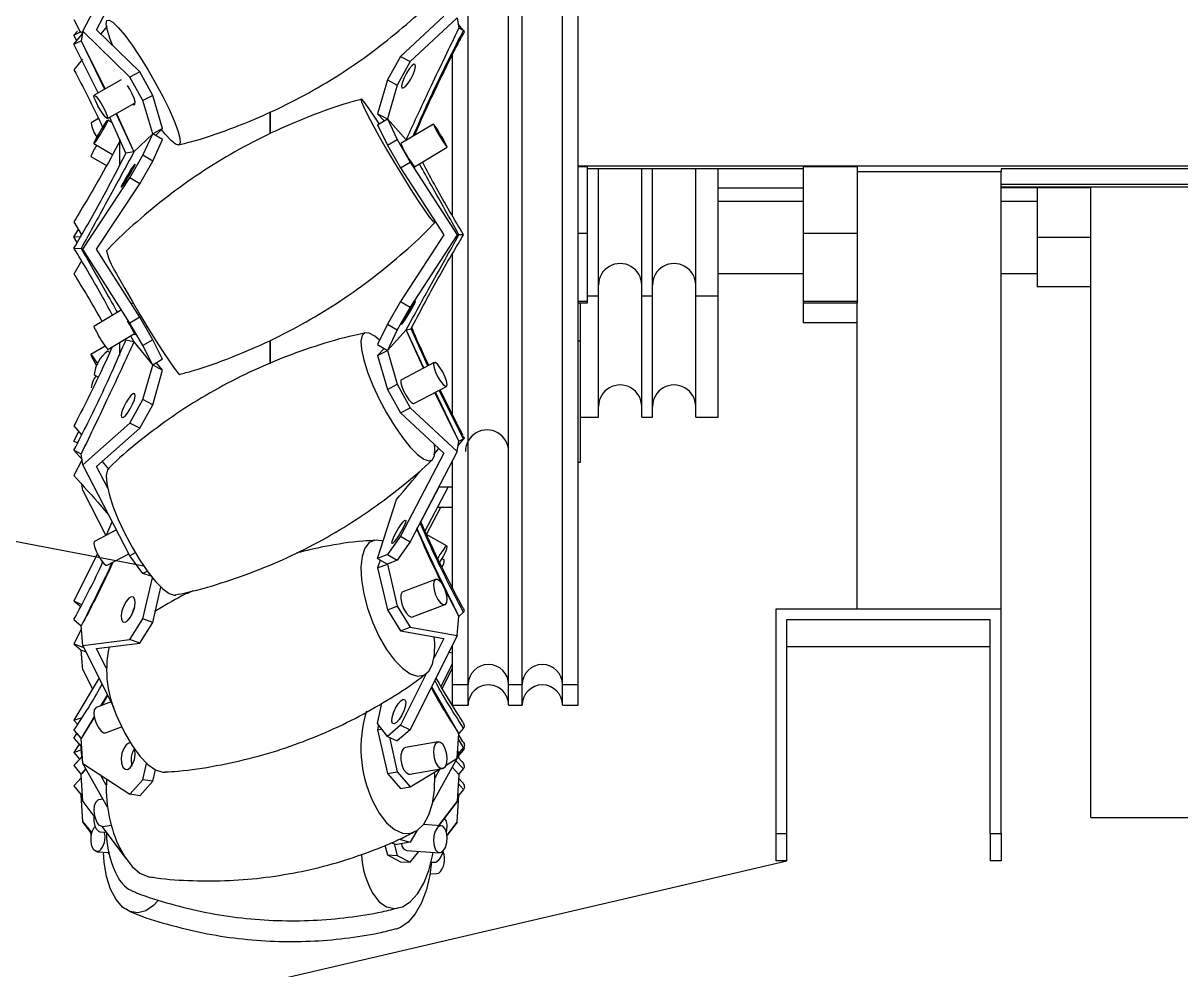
# Model space of a CAD drawing. Header units: millimetres. Extents: x -219 to 2642, y 0 to 2247.
# Drawn here: x -63.1 to 14.1, y 2043.4 to 2106.6 of the extents above; entities that cross this region are included whole.
import ezdxf

# ---------------------------------------------------------------- set-up
doc = ezdxf.new("R2010")
doc.units = ezdxf.units.MM

msp = doc.modelspace()

# ---------------------------------------------------------------- linework, layer by layer
for p, q in [((-59.157, 2106.06), (-56.02, 2112.038)), ((-58.251, 2106.163), (-55.366, 2111.66)), ((-59.749, 2106.831), (-59.323, 2105.97)), ((-35.086, 2107.059), (-37.971, 2104.376)), ((-34.179, 2106.95), (-37.317, 2104.031)), ((-34.179, 2106.95), (-34.068, 2106.262)), ((-59.749, 2105.795), (-59.505, 2106.069)), ((-59.749, 2105.795), (-59.269, 2106.042)), ((-59.157, 2106.06), (-59.269, 2105.414)), ((-59.269, 2106.042), (-59.189, 2105.876)), ((-56.02, 2103.001), (-59.157, 2106.06)), ((-55.366, 2103.35), (-58.251, 2106.163)), ((-57.542, 2106.405), (-57.957, 2105.876)), ((-33.761, 2106.115), (-34.117, 2106.535)), ((-33.761, 2106.115), (-34.068, 2106.262)), ((-59.749, 2105.2), (-59.187, 2105.888)), ((-59.566, 2105.424), (-59.749, 2105.795)), ((-59.749, 2105.2), (-59.269, 2105.414)), ((-59.269, 2105.414), (-57.67, 2102.215)), ((-59.269, 2105.414), (-57.713, 2102.19)), ((-58.127, 2101.953), (-59.749, 2105.2)), ((-59.181, 2104.197), (-59.749, 2103.491)), ((-37.971, 2104.376), (-38.841, 2102.808)), ((-37.317, 2104.031), (-38.187, 2102.463)), ((-37.971, 2104.376), (-37.317, 2104.031)), ((-55.366, 2103.35), (-56.02, 2103.001)), ((-55.15, 2101.429), (-56.02, 2103.001)), ((-54.496, 2101.778), (-55.366, 2103.35)), ((-56.612, 2102.823), (-58.408, 2101.791)), ((-38.841, 2102.808), (-39.496, 2100.551)), ((-38.187, 2102.463), (-38.843, 2100.207)), ((-38.841, 2102.808), (-38.187, 2102.463)), ((-54.496, 2101.778), (-55.15, 2101.429)), ((-54.494, 2099.221), (-55.15, 2101.429)), ((-53.84, 2099.57), (-54.496, 2101.778)), ((-57.511, 2100.23), (-55.672, 2101.287)), ((-46.668, 2100.689), (-46.668, 2099.256)), ((-58.116, 2100.228), (-58.605, 2099.947)), ((-57.201, 2099.941), (-57.499, 2100.119)), ((-56.288, 2097.92), (-57.368, 2100.313)), ((-56.941, 2100.558), (-55.75, 2098.012)), ((-56.908, 2100.577), (-55.75, 2098.012)), ((-39.496, 2100.551), (-38.843, 2100.207)), ((-39.496, 2100.551), (-39.065, 2100.075)), ((-39.496, 2099.818), (-38.843, 2100.207)), ((-38.843, 2100.207), (-38.187, 2098.839)), ((-37.587, 2098.821), (-38.843, 2100.207)), ((-35.774, 2099.867), (-37.951, 2098.569)), ((-55.75, 2098.012), (-54.494, 2099.221)), ((-55.15, 2097.788), (-54.494, 2099.221)), ((-53.84, 2099.57), (-54.494, 2099.221)), ((-53.84, 2098.833), (-54.494, 2099.221)), ((-54.314, 2099.114), (-53.84, 2099.57)), ((-39.496, 2099.818), (-38.841, 2098.449)), ((-58.42, 2098.572), (-57.181, 2097.834)), ((-54.496, 2097.399), (-53.84, 2098.833)), ((-38.841, 2098.449), (-38.187, 2098.839)), ((-38.841, 2098.449), (-37.971, 2096.941)), ((-38.187, 2098.839), (-37.317, 2097.331)), ((-37.587, 2098.821), (-37.543, 2098.812)), ((-37.03, 2097.023), (-34.853, 2098.32)), ((-58.617, 2097.707), (-57.583, 2097.091)), ((-55.75, 2098.012), (-56.288, 2097.92)), ((-56.02, 2096.269), (-55.15, 2097.788)), ((-54.496, 2097.399), (-55.15, 2097.788)), ((-55.366, 2095.88), (-54.496, 2097.399)), ((-37.971, 2096.941), (-37.317, 2097.331)), ((-37.971, 2096.941), (-35.086, 2092.487)), ((-37.317, 2097.331), (-34.179, 2092.487)), ((27.988, 2097.061), (-26.106, 2097.061)), ((-25.506, 2097.02), (-26.106, 2097.02)), ((-25.506, 2097.02), (-25.506, 2092.57)), ((-11.106, 2096.88), (-25.506, 2096.88)), ((-7.506, 2097.02), (-11.106, 2097.02)), ((-11.106, 2097.02), (-11.106, 2092.57)), ((-7.506, 2097.02), (-7.506, 2092.57)), ((22.577, 2096.88), (2.094, 2096.88)), ((2.094, 2096.88), (2.094, 2096.71)), ((-59.157, 2091.529), (-56.02, 2096.269)), ((-55.366, 2095.88), (-56.02, 2096.269)), ((-7.506, 2096.71), (2.094, 2096.71)), ((2.094, 2067.532), (2.094, 2096.71)), ((-58.251, 2091.522), (-55.366, 2095.88)), ((-16.776, 2095.603), (-11.106, 2095.603)), ((2.094, 2095.859), (55.262, 2095.859)), ((3.294, 2095.666), (2.094, 2095.666)), ((8.094, 2095.603), (2.094, 2095.603)), ((3.294, 2095.678), (57.294, 2095.678)), ((3.294, 2095.666), (3.294, 2095.678)), ((4.494, 2095.603), (4.494, 2092.303)), ((8.094, 2095.678), (8.094, 2095.603)), ((8.094, 2053.603), (8.094, 2095.603)), ((-11.106, 2094.703), (-16.776, 2094.703)), ((4.494, 2094.703), (2.094, 2094.703)), ((-59.749, 2093.354), (-59.246, 2092.471)), ((-59.749, 2092.35), (-59.458, 2092.842)), ((-59.749, 2092.35), (-59.269, 2092.371)), ((-59.533, 2091.968), (-59.749, 2092.35)), ((-35.086, 2092.487), (-37.971, 2088.036)), ((-34.179, 2092.487), (-37.317, 2087.646)), ((-34.179, 2092.487), (-34.068, 2092.486)), ((-33.761, 2092.486), (-34.068, 2092.486)), ((-25.506, 2092.57), (-26.106, 2092.57)), ((-25.506, 2092.57), (-25.506, 2088.021)), ((-7.506, 2092.57), (-11.106, 2092.57)), ((-11.106, 2092.57), (-11.106, 2088.021)), ((-7.506, 2092.57), (-7.506, 2088.021)), ((8.094, 2092.303), (4.494, 2092.303)), ((4.494, 2092.303), (4.494, 2089.003)), ((-59.749, 2091.589), (-59.269, 2091.574)), ((-59.157, 2091.529), (-59.269, 2091.574)), ((-56.02, 2086.587), (-59.157, 2091.529)), ((-55.366, 2086.978), (-58.251, 2091.522)), ((-59.25, 2090.739), (-59.749, 2089.857)), ((-16.776, 2089.903), (-11.106, 2089.903)), ((2.094, 2089.903), (4.494, 2089.903)), ((-25.506, 2088.403), (-24.756, 2088.403)), ((-21.876, 2088.403), (-21.156, 2088.403)), ((-18.276, 2088.403), (-16.776, 2088.403)), ((8.094, 2089.003), (4.494, 2089.003)), ((-55.804, 2087.93), (-55.925, 2087.858)), ((-37.971, 2088.036), (-38.841, 2086.528)), ((-37.317, 2087.646), (-38.187, 2086.138)), ((-37.971, 2088.036), (-37.317, 2087.646)), ((-25.506, 2088.021), (-26.106, 2088.021)), ((-25.506, 2087.923), (-26.106, 2087.923)), ((-25.506, 2088.021), (-25.506, 2087.923)), ((-7.506, 2088.021), (-11.106, 2088.021)), ((-11.106, 2088.021), (-11.106, 2087.923)), ((-7.506, 2087.923), (-11.106, 2087.923)), ((-11.106, 2087.923), (-11.106, 2086.603)), ((-7.506, 2088.021), (-7.506, 2087.923)), ((-7.506, 2067.532), (-7.506, 2087.923)), ((-56.649, 2087.426), (-58.42, 2086.37)), ((-55.366, 2086.978), (-56.02, 2086.587)), ((-54.496, 2085.481), (-55.366, 2086.978)), ((-55.15, 2085.091), (-56.02, 2086.587)), ((-54.985, 2086.322), (-54.883, 2086.383)), ((-38.841, 2086.528), (-39.496, 2085.157)), ((-37.587, 2086.148), (-38.843, 2084.768)), ((-38.187, 2086.138), (-38.843, 2084.768)), ((-38.841, 2086.528), (-38.187, 2086.138)), ((-37.587, 2086.148), (-37.26, 2086.211)), ((-36.438, 2083.588), (-37.587, 2086.148)), ((-36.404, 2083.606), (-37.587, 2086.148)), ((-36.145, 2083.742), (-37.26, 2086.211)), ((-7.506, 2086.603), (-11.106, 2086.603)), ((-57.499, 2084.824), (-55.71, 2085.89)), ((-55.75, 2085.342), (-56.288, 2085.461)), ((-55.971, 2085.735), (-55.75, 2085.342)), ((-55.75, 2085.342), (-54.494, 2083.786)), ((-54.496, 2085.481), (-55.15, 2085.091)), ((-53.84, 2084.177), (-54.496, 2085.481)), ((-39.496, 2085.157), (-38.843, 2084.768)), ((-26.106, 2085.403), (-25.956, 2085.403)), ((-57.679, 2085.058), (-58.617, 2084.499)), ((-57.368, 2084.63), (-57.511, 2084.712)), ((-54.494, 2083.786), (-55.15, 2085.091)), ((-39.064, 2084.899), (-39.496, 2084.423)), ((-39.496, 2084.423), (-38.843, 2084.768)), ((-39.496, 2084.423), (-38.841, 2082.168)), ((-38.843, 2084.768), (-38.187, 2082.513)), ((-55.15, 2081.485), (-54.494, 2083.786)), ((-53.84, 2084.177), (-54.494, 2083.786)), ((-53.84, 2083.447), (-54.494, 2083.786)), ((-53.84, 2083.447), (-54.238, 2083.939)), ((-35.733, 2083.96), (-37.91, 2082.813)), ((-58.408, 2083.151), (-58.127, 2082.99)), ((-54.496, 2081.146), (-53.84, 2083.447)), ((-38.841, 2082.168), (-38.187, 2082.513)), ((-38.841, 2082.168), (-37.971, 2080.6)), ((-38.187, 2082.513), (-37.317, 2080.945)), ((-37.071, 2081.22), (-34.894, 2082.367)), ((-33.761, 2078.854), (-35.387, 2082.107)), ((-56.02, 2079.921), (-55.15, 2081.485)), ((-54.496, 2081.146), (-55.15, 2081.485)), ((-34.068, 2078.708), (-35.682, 2081.952)), ((-34.068, 2078.708), (-35.637, 2081.976)), ((-55.366, 2079.582), (-54.496, 2081.146)), ((-37.971, 2080.6), (-37.317, 2080.945)), ((-37.971, 2080.6), (-35.086, 2077.912)), ((-37.317, 2080.945), (-34.179, 2078.022)), ((-59.157, 2077.141), (-56.02, 2079.921)), ((-55.366, 2079.582), (-56.02, 2079.921)), ((-25.956, 2080.303), (-24.756, 2080.303)), ((-21.876, 2080.303), (-21.156, 2080.303)), ((-18.276, 2080.303), (-16.776, 2080.303)), ((-59.749, 2079.743), (-59.246, 2079.127)), ((-59.749, 2078.715), (-59.43, 2079.352)), ((-58.251, 2077.025), (-55.366, 2079.582)), ((-59.749, 2078.715), (-59.503, 2078.608)), ((-35.753, 2077.812), (-35.433, 2078.207)), ((-34.179, 2078.022), (-34.068, 2078.708)), ((-34.106, 2078.447), (-33.761, 2078.854)), ((-33.761, 2078.854), (-34.068, 2078.708)), ((-33.456, 2061.103), (-33.456, 2078.72)), ((-59.212, 2077.499), (-59.749, 2078.112)), ((-59.749, 2078.112), (-59.269, 2077.87)), ((-59.212, 2077.498), (-59.749, 2076.412)), ((-59.157, 2077.141), (-59.269, 2077.87)), ((-35.086, 2077.912), (-37.971, 2072.371)), ((-34.179, 2078.022), (-37.317, 2071.996)), ((-56.02, 2071.069), (-59.157, 2077.141)), ((-57.5, 2075.571), (-58.251, 2077.025)), ((-57.873, 2077.36), (-57.43, 2076.833)), ((-26.106, 2077.303), (-25.956, 2077.303)), ((-59.157, 2075.419), (-59.216, 2075.813)), ((-59.157, 2075.419), (-57.617, 2072.428)), ((-36.61, 2073.324), (-35.388, 2075.671)), ((-34.792, 2075.671), (-36.335, 2072.713)), ((-35.403, 2075.671), (-34.506, 2075.671)), ((-39.496, 2070.876), (-38.241, 2074.813)), ((-36.228, 2072.491), (-35.286, 2074.303)), ((-35.505, 2074.303), (-34.506, 2074.303)), ((-56.914, 2072.799), (-58.379, 2072.026)), ((-57.198, 2073.349), (-57.606, 2072.434)), ((-37.971, 2072.371), (-38.841, 2071.153)), ((-37.971, 2072.371), (-37.317, 2071.996)), ((-34.865, 2071.708), (-36.237, 2072.496)), ((-55.662, 2071.273), (-56.02, 2071.069)), ((-37.317, 2071.996), (-38.187, 2070.777)), ((-58.184, 2071.195), (-59.749, 2068.07)), ((-57.54, 2070.434), (-56.087, 2071.2)), ((-55.15, 2069.876), (-56.02, 2071.069)), ((-38.841, 2071.153), (-39.496, 2070.876)), ((-39.496, 2070.876), (-38.843, 2070.501)), ((-39.329, 2070.78), (-39.496, 2070.254)), ((-39.496, 2070.254), (-38.843, 2070.501)), ((-38.187, 2070.777), (-38.843, 2070.501)), ((-38.843, 2070.501), (-38.187, 2067.703)), ((-38.841, 2071.153), (-38.187, 2070.777)), ((-35.062, 2070.792), (-35.195, 2070.868)), ((-54.852, 2070.046), (-55.15, 2069.876)), ((-54.592, 2069.704), (-55.15, 2069.876)), ((-39.496, 2070.254), (-38.841, 2067.456)), ((-55.15, 2066.855), (-54.511, 2069.603)), ((-54.496, 2066.616), (-53.946, 2068.981)), ((-35.631, 2069.493), (-37.808, 2068.67)), ((-59.749, 2068.07), (-59.246, 2067.814)), ((-59.749, 2068.07), (-59.269, 2067.658)), ((-38.841, 2067.456), (-38.187, 2067.703)), ((-38.841, 2067.456), (-37.971, 2066.066)), ((-38.187, 2067.703), (-37.317, 2066.313)), ((-37.172, 2066.986), (-34.995, 2067.809)), ((-12.906, 2052.534), (-12.906, 2067.532)), ((-12.906, 2067.532), (2.094, 2067.532)), ((2.094, 2052.534), (2.094, 2067.532)), ((-59.749, 2066.821), (-59.269, 2066.389)), ((-56.02, 2065.485), (-55.15, 2066.855)), ((-54.496, 2066.616), (-55.15, 2066.855)), ((-34.179, 2065.756), (-34.068, 2067.026)), ((-33.761, 2067.296), (-34.068, 2067.026)), ((-12.186, 2066.812), (1.374, 2066.812)), ((-12.186, 2052.534), (-12.186, 2066.812)), ((1.374, 2052.534), (1.374, 2066.812)), ((-59.251, 2066.184), (-59.749, 2065.204)), ((-59.157, 2065.087), (-59.269, 2066.389)), ((-55.366, 2065.246), (-54.496, 2066.616)), ((-37.971, 2066.066), (-37.317, 2066.313)), ((-37.971, 2066.066), (-35.086, 2065.554)), ((-37.317, 2066.313), (-34.179, 2065.756)), ((-59.749, 2065.204), (-59.087, 2064.947)), ((-59.749, 2065.204), (-59.269, 2064.767)), ((-59.157, 2065.087), (-56.02, 2065.485)), ((-57.072, 2060.914), (-59.157, 2065.087)), ((-58.251, 2064.88), (-55.366, 2065.246)), ((-55.366, 2065.246), (-56.02, 2065.485)), ((-34.179, 2065.756), (-37.317, 2059.462)), ((-35.086, 2065.554), (-35.733, 2064.255)), ((-35.593, 2062.9), (-34.506, 2065.078)), ((-58.932, 2064.636), (-59.269, 2064.767)), ((-59.157, 2063.453), (-59.269, 2064.767)), ((-58.927, 2064.627), (-59.269, 2064.767)), ((-57.592, 2063.562), (-58.251, 2064.88)), ((-34.726, 2064.638), (-34.506, 2064.597)), ((1.374, 2064.997), (-12.186, 2064.997)), ((-34.506, 2063.879), (-35.268, 2062.351)), ((-35.183, 2062.209), (-34.506, 2063.565)), ((-58.08, 2062.931), (-59.749, 2060.111)), ((-59.157, 2063.453), (-58.522, 2062.184)), ((-36.284, 2063.149), (-37.971, 2059.767)), ((-34.068, 2059.217), (-35.886, 2062.332)), ((-34.506, 2062.471), (-33.456, 2062.471)), ((-30.756, 2062.471), (-29.856, 2062.471)), ((-27.156, 2062.471), (-26.106, 2062.471)), ((-57.274, 2061.318), (-58.278, 2060.939)), ((-57.522, 2061.815), (-57.975, 2061.053)), ((-57.497, 2061.766), (-57.923, 2061.073)), ((-39.496, 2059.883), (-39.208, 2061.236)), ((-34.506, 2061.103), (-33.456, 2061.103)), ((-30.756, 2061.103), (-29.856, 2061.103)), ((-27.156, 2061.103), (-26.106, 2061.103)), ((-59.749, 2060.111), (-59.246, 2060.256)), ((-59.749, 2060.111), (-59.505, 2059.834)), ((-58.393, 2060.35), (-59.269, 2058.879)), ((-58.387, 2060.316), (-59.269, 2058.879)), ((-38.841, 2059.023), (-39.496, 2059.883)), ((-39.427, 2059.792), (-39.496, 2059.467)), ((-37.971, 2059.767), (-38.841, 2059.023)), ((-37.971, 2059.767), (-37.317, 2059.462)), ((-59.749, 2059.436), (-59.269, 2058.879)), ((-59.749, 2058.893), (-59.559, 2059.216)), ((-57.642, 2059.255), (-56.571, 2059.659)), ((-39.496, 2059.467), (-39.216, 2059.515)), ((-39.496, 2059.467), (-38.841, 2056.552)), ((-38.841, 2059.023), (-38.187, 2058.719)), ((-38.703, 2058.959), (-38.187, 2056.664)), ((-37.317, 2059.462), (-38.187, 2058.719)), ((-34.179, 2057.558), (-34.068, 2059.217)), ((-34.076, 2059.08), (-33.844, 2058.712)), ((-33.761, 2059.57), (-34.068, 2059.217)), ((-33.761, 2059.559), (-34.068, 2059.206)), ((-59.749, 2058.893), (-59.269, 2058.349)), ((-59.402, 2058.5), (-59.749, 2057.939)), ((-59.749, 2057.939), (-59.221, 2058.154)), ((-59.157, 2057.202), (-59.269, 2058.879)), ((-59.223, 2057.671), (-59.269, 2058.349)), ((-35.465, 2058.651), (-37.642, 2058.279)), ((-33.761, 2058.277), (-34.093, 2058.828)), ((-33.761, 2058.277), (-34.068, 2057.925)), ((-33.761, 2058.117), (-33.869, 2058.153)), ((-59.749, 2057.939), (-59.374, 2057.501)), ((-59.191, 2057.707), (-59.749, 2057.08)), ((-59.749, 2057.08), (-59.246, 2057.601)), ((-34.179, 2057.558), (-35.821, 2054.626)), ((-34.926, 2057.107), (-34.179, 2057.558)), ((-33.761, 2056.853), (-34.269, 2057.398)), ((-34.179, 2057.546), (-34.179, 2057.558)), ((-34.152, 2057.95), (-34.068, 2057.925)), ((-34.068, 2057.925), (-34.145, 2058.058)), ((-34.129, 2057.614), (-33.844, 2057.325)), ((-34.091, 2057.59), (-34.068, 2057.925)), ((-34.08, 2057.579), (-34.068, 2057.763)), ((-33.761, 2058.117), (-34.068, 2057.763)), ((-59.749, 2057.08), (-59.269, 2056.483)), ((-59.269, 2056.483), (-58.955, 2056.845)), ((-58.945, 2056.828), (-59.269, 2056.483)), ((-58.942, 2056.822), (-59.269, 2056.483)), ((-57.509, 2054.298), (-59.157, 2057.202)), ((-59.157, 2057.202), (-56.02, 2055.156)), ((-55.15, 2056.125), (-54.903, 2057.218)), ((-54.496, 2056.023), (-54.322, 2056.796)), ((-38.841, 2056.552), (-38.187, 2056.664)), ((-38.187, 2056.664), (-37.317, 2055.664)), ((-37.339, 2056.505), (-35.162, 2056.877)), ((-37.317, 2055.664), (-35.365, 2056.842)), ((-35.335, 2056.847), (-35.678, 2056.235)), ((-34.068, 2056.471), (-34.516, 2056.956)), ((-34.068, 2056.471), (-34.512, 2056.965)), ((-34.068, 2056.471), (-33.761, 2056.853)), ((-59.749, 2055.722), (-59.257, 2056.284)), ((-59.157, 2054.687), (-59.269, 2056.483)), ((-57.593, 2055.775), (-57.959, 2056.421)), ((-56.02, 2055.156), (-55.15, 2056.125)), ((-55.366, 2055.054), (-54.496, 2056.023)), ((-54.496, 2056.023), (-55.15, 2056.125)), ((-38.841, 2056.552), (-37.971, 2055.553)), ((-34.068, 2056.471), (-34.179, 2054.675)), ((-33.761, 2055.486), (-34.106, 2055.859)), ((-34.085, 2056.204), (-33.844, 2055.957)), ((-34.077, 2056.48), (-34.062, 2056.465)), ((-59.749, 2055.722), (-59.269, 2055.126)), ((-59.19, 2055.218), (-59.269, 2055.126)), ((-59.19, 2055.215), (-59.269, 2055.126)), ((-59.269, 2055.126), (-59.19, 2055.206)), ((-59.157, 2053.33), (-59.269, 2055.126)), ((-55.366, 2055.054), (-56.02, 2055.156)), ((-37.971, 2055.553), (-37.317, 2055.664)), ((-34.179, 2053.307), (-34.068, 2055.104)), ((-34.068, 2055.104), (-34.147, 2055.193)), ((-33.761, 2055.486), (-34.068, 2055.104)), ((-59.157, 2054.687), (-58.348, 2053.609)), ((-57.811, 2054.831), (-58.111, 2054.779)), ((-35.421, 2053.07), (-34.179, 2054.675)), ((-34.179, 2054.675), (-35.42, 2053.07)), ((8.094, 2053.603), (17.694, 2053.603)), ((-58.572, 2052.541), (-59.157, 2053.33)), ((-59.157, 2053.33), (-58.559, 2052.59)), ((-57.896, 2053.008), (-56.278, 2050.853)), ((-57.808, 2053.005), (-57.266, 2053.098)), ((-36.886, 2052.724), (-37.317, 2051.954)), ((-35.258, 2053.06), (-36.447, 2053.133)), ((-34.862, 2052.431), (-34.179, 2053.307)), ((-34.179, 2053.307), (-34.86, 2052.421)), ((-58.015, 2052.663), (-57.619, 2052.638)), ((-37.971, 2052.141), (-38.188, 2052.102)), ((-37.317, 2051.954), (-38.187, 2051.799)), ((-37.971, 2052.141), (-37.317, 2051.954)), ((-12.906, 2052.534), (-12.186, 2052.534)), ((-12.906, 2050.72), (-12.906, 2052.534)), ((-12.186, 2050.72), (-12.186, 2052.534)), ((1.374, 2052.534), (2.094, 2052.534)), ((1.374, 2052.534), (1.374, 2050.72)), ((2.094, 2052.534), (2.094, 2050.72)), ((-58.216, 2051.325), (-57.431, 2051.273)), ((-57.5, 2051.278), (-57.407, 2051.163)), ((-39.003, 2051.759), (-38.841, 2051.117)), ((-38.617, 2051.922), (-38.187, 2051.799)), ((-38.385, 2051.855), (-38.187, 2051.076)), ((-37.546, 2051.398), (-35.369, 2051.263)), ((-37.317, 2050.619), (-36.752, 2051.349)), ((-56.033, 2050.527), (-56.02, 2050.509)), ((-56.02, 2050.509), (-56.019, 2050.51)), ((-56.019, 2050.509), (-56.02, 2050.509)), ((-38.841, 2051.117), (-38.187, 2051.076)), ((-38.841, 2051.117), (-37.971, 2050.659)), ((-38.187, 2051.076), (-37.317, 2050.619)), ((-37.971, 2050.659), (-37.317, 2050.619)), ((-35.92, 2050.654), (-35.76, 2050.608)), ((-12.186, 2050.72), (-12.906, 2050.72)), ((2.094, 2050.72), (1.374, 2050.72)), ((-35.996, 2049.868), (-35.569, 2049.84)), ((-35.441, 2049.867), (-35.569, 2049.84)), ((-37.971, 2046.274), (-38.266, 2046.169))]:
    msp.add_line(p, q)
at = {"flags": 128}
for points in [[(-33.456, 2063.05), (-33.456, 2063.644), (-33.456, 2064.44), (-33.456, 2065.433), (-33.456, 2066.615), (-33.456, 2067.979), (-33.456, 2069.515), (-33.456, 2071.211), (-33.456, 2073.057), (-33.456, 2075.039), (-33.456, 2077.143), (-33.456, 2079.355), (-33.456, 2081.659), (-33.456, 2084.038), (-33.456, 2086.477), (-33.456, 2088.958), (-33.456, 2091.463), (-33.456, 2093.975), (-33.456, 2096.477), (-33.456, 2098.951), (-33.456, 2101.379), (-33.456, 2103.745), (-33.456, 2106.032), (-33.456, 2108.224)], [(-30.756, 2063.05), (-30.756, 2063.644), (-30.756, 2064.44), (-30.756, 2065.433), (-30.756, 2066.615), (-30.756, 2067.979), (-30.756, 2069.515), (-30.756, 2071.211), (-30.756, 2073.057), (-30.756, 2075.039), (-30.756, 2077.143), (-30.756, 2079.355), (-30.756, 2081.659), (-30.756, 2084.038), (-30.756, 2086.477), (-30.756, 2088.958), (-30.756, 2091.463), (-30.756, 2093.975), (-30.756, 2096.477), (-30.756, 2098.951), (-30.756, 2101.379), (-30.756, 2103.745), (-30.756, 2106.032), (-30.756, 2108.224)], [(-29.856, 2063.05), (-29.856, 2063.644), (-29.856, 2064.44), (-29.856, 2065.433), (-29.856, 2066.615), (-29.856, 2067.979), (-29.856, 2069.515), (-29.856, 2071.211), (-29.856, 2073.057), (-29.856, 2075.039), (-29.856, 2077.143), (-29.856, 2079.355), (-29.856, 2081.659), (-29.856, 2084.038), (-29.856, 2086.477), (-29.856, 2088.958), (-29.856, 2091.463), (-29.856, 2093.975), (-29.856, 2096.477), (-29.856, 2098.951), (-29.856, 2101.379), (-29.856, 2103.745), (-29.856, 2106.032), (-29.856, 2108.224)], [(-27.156, 2063.05), (-27.156, 2063.644), (-27.156, 2064.44), (-27.156, 2065.433), (-27.156, 2066.615), (-27.156, 2067.979), (-27.156, 2069.515), (-27.156, 2071.211), (-27.156, 2073.057), (-27.156, 2075.039), (-27.156, 2077.143), (-27.156, 2079.355), (-27.156, 2081.659), (-27.156, 2084.038), (-27.156, 2086.477), (-27.156, 2088.958), (-27.156, 2091.463), (-27.156, 2093.975), (-27.156, 2096.477), (-27.156, 2098.951), (-27.156, 2101.379), (-27.156, 2103.745), (-27.156, 2106.032), (-27.156, 2108.224)], [(-26.106, 2063.05), (-26.106, 2063.644), (-26.106, 2064.44), (-26.106, 2065.433), (-26.106, 2066.615), (-26.106, 2067.979), (-26.106, 2069.515), (-26.106, 2071.211), (-26.106, 2073.057), (-26.106, 2075.039), (-26.106, 2077.143), (-26.106, 2079.355), (-26.106, 2081.659), (-26.106, 2084.038), (-26.106, 2086.477), (-26.106, 2088.958), (-26.106, 2091.463), (-26.106, 2093.975), (-26.106, 2096.477), (-26.106, 2098.951), (-26.106, 2101.379), (-26.106, 2103.745), (-26.106, 2106.032), (-26.106, 2108.224)], [(-57.154, 2105.093), (-57.328, 2105.533), (-57.517, 2106.112), (-57.594, 2106.529), (-57.556, 2106.764), (-57.405, 2106.806), (-57.147, 2106.653), (-56.795, 2106.312)], [(-56.795, 2106.312), (-56.365, 2105.799), (-55.877, 2105.138), (-55.354, 2104.361), (-54.821, 2103.502), (-54.302, 2102.604), (-53.821, 2101.707), (-53.402, 2100.853), (-53.064, 2100.083), (-52.822, 2099.432), (-52.688, 2098.931), (-52.668, 2098.603), (-52.763, 2098.464), (-52.969, 2098.52), (-53.276, 2098.768), (-53.669, 2099.198), (-53.913, 2099.5)], [(-34.506, 2093.745), (-34.506, 2093.975), (-34.506, 2096.477), (-34.506, 2098.951), (-34.506, 2101.379), (-34.506, 2103.745), (-34.506, 2104.475)], [(-37.018, 2103.477), (-36.969, 2103.71), (-36.99, 2103.845), (-37.078, 2103.862), (-37.22, 2103.758), (-37.393, 2103.549), (-37.573, 2103.266), (-37.73, 2102.954), (-37.842, 2102.658), (-37.891, 2102.425), (-37.87, 2102.289), (-37.782, 2102.273), (-37.64, 2102.377), (-37.467, 2102.586), (-37.288, 2102.868), (-37.13, 2103.181), (-37.018, 2103.477)], [(-55.831, 2101.195), (-55.757, 2101.157), (-55.683, 2101.193), (-55.678, 2101.344), (-55.742, 2101.589), (-55.866, 2101.889), (-56.03, 2102.199), (-56.19, 2102.444)], [(-58.379, 2101.79), (-58.272, 2101.7), (-58.118, 2101.505), (-57.939, 2101.235), (-57.764, 2100.931), (-57.618, 2100.639), (-57.525, 2100.403), (-57.498, 2100.26), (-57.54, 2100.232), (-57.647, 2100.322), (-57.802, 2100.517), (-57.98, 2100.787), (-58.155, 2101.091), (-58.301, 2101.383), (-58.394, 2101.619), (-58.422, 2101.761), (-58.379, 2101.79)], [(-39.365, 2099.864), (-39.67, 2100.329), (-40.051, 2100.886), (-40.343, 2101.281), (-40.532, 2101.495), (-40.609, 2101.518), (-40.572, 2101.348), (-40.42, 2100.994), (-40.162, 2100.472), (-39.81, 2099.807)], [(-46.668, 2099.25), (-46.668, 2100.265), (-46.668, 2100.673)], [(-58.379, 2098.689), (-58.272, 2098.895), (-58.118, 2099.17), (-57.939, 2099.472), (-57.764, 2099.754), (-57.618, 2099.974), (-57.525, 2100.099), (-57.498, 2100.109), (-57.54, 2100.002), (-57.647, 2099.796), (-57.802, 2099.521), (-57.98, 2099.219), (-58.155, 2098.937), (-58.301, 2098.716), (-58.394, 2098.592), (-58.422, 2098.582), (-58.379, 2098.689)], [(-35.732, 2099.75), (-35.626, 2099.544), (-35.471, 2099.269), (-35.293, 2098.967), (-35.118, 2098.685), (-34.972, 2098.465), (-34.879, 2098.34), (-34.851, 2098.33), (-34.894, 2098.437), (-35.001, 2098.643), (-35.155, 2098.918), (-35.334, 2099.22), (-35.509, 2099.502), (-35.655, 2099.723), (-35.748, 2099.847), (-35.775, 2099.857), (-35.732, 2099.75)], [(-39.81, 2099.807), (-39.38, 2099.03), (-38.892, 2098.177), (-38.369, 2097.287), (-37.836, 2096.404), (-37.317, 2095.567), (-36.837, 2094.816), (-36.417, 2094.186), (-36.079, 2093.707), (-35.837, 2093.401), (-35.703, 2093.282), (-35.683, 2093.356), (-35.714, 2093.457)], [(-56.706, 2098.865), (-56.706, 2098.752), (-56.706, 2097.767), (-56.706, 2097.164)], [(-56.547, 2095.793), (-56.596, 2095.668), (-56.575, 2095.658), (-56.487, 2095.764), (-56.345, 2095.971), (-56.172, 2096.246), (-55.992, 2096.548), (-55.835, 2096.831), (-55.723, 2097.051), (-55.674, 2097.176), (-55.695, 2097.186), (-55.783, 2097.08), (-55.924, 2096.873), (-56.098, 2096.598), (-56.277, 2096.296), (-56.435, 2096.013), (-56.547, 2095.793)], [(-24.756, 2088.403), (-24.756, 2088.43), (-24.756, 2088.644), (-24.756, 2089.067), (-24.756, 2089.693), (-24.756, 2090.51), (-24.756, 2091.503), (-24.756, 2092.656), (-24.756, 2093.946), (-24.756, 2095.352), (-24.756, 2096.848), (-24.756, 2096.88)], [(-21.876, 2080.303), (-21.876, 2080.33), (-21.876, 2080.544), (-21.876, 2080.967), (-21.876, 2081.593), (-21.876, 2082.41), (-21.876, 2083.403), (-21.876, 2084.556), (-21.876, 2085.846), (-21.876, 2087.252), (-21.876, 2088.403), (-21.876, 2088.43), (-21.876, 2088.644), (-21.876, 2089.067), (-21.876, 2089.693), (-21.876, 2090.51), (-21.876, 2091.503), (-21.876, 2092.656), (-21.876, 2093.946), (-21.876, 2095.352), (-21.876, 2096.848), (-21.876, 2096.88)], [(-21.156, 2080.303), (-21.156, 2080.33), (-21.156, 2080.544), (-21.156, 2080.967), (-21.156, 2081.593), (-21.156, 2082.41), (-21.156, 2083.403), (-21.156, 2084.556), (-21.156, 2085.846), (-21.156, 2087.252), (-21.156, 2088.403), (-21.156, 2088.43), (-21.156, 2088.644), (-21.156, 2089.067), (-21.156, 2089.693), (-21.156, 2090.51), (-21.156, 2091.503), (-21.156, 2092.656), (-21.156, 2093.946), (-21.156, 2095.352), (-21.156, 2096.848), (-21.156, 2096.88)], [(-18.276, 2080.303), (-18.276, 2080.33), (-18.276, 2080.544), (-18.276, 2080.967), (-18.276, 2081.593), (-18.276, 2082.41), (-18.276, 2083.403), (-18.276, 2084.556), (-18.276, 2085.846), (-18.276, 2087.252), (-18.276, 2088.403), (-18.276, 2088.43), (-18.276, 2088.644), (-18.276, 2089.067), (-18.276, 2089.693), (-18.276, 2090.51), (-18.276, 2091.503), (-18.276, 2092.656), (-18.276, 2093.946), (-18.276, 2095.352), (-18.276, 2096.848), (-18.276, 2096.88)], [(-16.776, 2080.303), (-16.776, 2080.33), (-16.776, 2080.544), (-16.776, 2080.967), (-16.776, 2081.593), (-16.776, 2082.41), (-16.776, 2083.403), (-16.776, 2084.556), (-16.776, 2085.846), (-16.776, 2087.252), (-16.776, 2088.403), (-16.776, 2088.43), (-16.776, 2088.644), (-16.776, 2089.067), (-16.776, 2089.693), (-16.776, 2090.51), (-16.776, 2091.503), (-16.776, 2092.656), (-16.776, 2093.946), (-16.776, 2095.352), (-16.776, 2096.848), (-16.776, 2096.88)], [(-34.506, 2080.449), (-34.506, 2081.659), (-34.506, 2084.038), (-34.506, 2086.477), (-34.506, 2088.958), (-34.506, 2091.172)], [(-56.795, 2089.685), (-56.365, 2088.908), (-55.877, 2088.054), (-55.354, 2087.165), (-54.821, 2086.282), (-54.302, 2085.445), (-53.821, 2084.694), (-53.402, 2084.064), (-53.064, 2083.585), (-52.822, 2083.279), (-52.688, 2083.16), (-52.675, 2083.16)], [(-24.756, 2080.303), (-24.756, 2080.33), (-24.756, 2080.544), (-24.756, 2080.967), (-24.756, 2081.593), (-24.756, 2082.41), (-24.756, 2083.403), (-24.756, 2084.556), (-24.756, 2085.846), (-24.756, 2087.252), (-24.756, 2088.403)], [(-37.018, 2087.926), (-36.969, 2088.042), (-36.99, 2088.044), (-37.078, 2087.929), (-37.22, 2087.717), (-37.393, 2087.439), (-37.573, 2087.137), (-37.73, 2086.857), (-37.842, 2086.643), (-37.891, 2086.526), (-37.87, 2086.525), (-37.782, 2086.639), (-37.641, 2086.852), (-37.467, 2087.13), (-37.288, 2087.432), (-37.13, 2087.711), (-37.018, 2087.926)], [(-25.956, 2077.303), (-25.956, 2077.33), (-25.956, 2077.54), (-25.956, 2077.957), (-25.956, 2078.576), (-25.956, 2079.388), (-25.956, 2080.38), (-25.956, 2081.541), (-25.956, 2082.852), (-25.956, 2084.296), (-25.956, 2085.403), (-25.956, 2085.43), (-25.956, 2085.64), (-25.956, 2086.057), (-25.956, 2086.676), (-25.956, 2087.488), (-25.956, 2087.923)], [(-55.739, 2085.873), (-55.683, 2085.8), (-55.678, 2085.819), (-55.742, 2085.951), (-55.866, 2086.178), (-56.03, 2086.463), (-56.19, 2086.73)], [(-39.368, 2085.452), (-39.67, 2085.707), (-40.051, 2085.92), (-40.343, 2085.935), (-40.532, 2085.751), (-40.609, 2085.376), (-40.572, 2084.827), (-40.42, 2084.131), (-40.162, 2083.321), (-39.81, 2082.433)], [(-56.706, 2085.297), (-56.706, 2085.013), (-56.706, 2084.451), (-56.706, 2084.427)], [(-46.668, 2085.42), (-46.668, 2084.925), (-46.668, 2083.868)], [(-46.668, 2083.876), (-46.668, 2084.959), (-46.668, 2085.394)], [(-58.218, 2083.731), (-58.268, 2083.814), (-58.431, 2084.102), (-58.553, 2084.332), (-58.614, 2084.47), (-58.606, 2084.495), (-58.529, 2084.402), (-58.396, 2084.207), (-58.226, 2083.938), (-58.164, 2083.836)], [(-35.732, 2083.598), (-35.626, 2083.306), (-35.471, 2082.993), (-35.293, 2082.706), (-35.118, 2082.488), (-34.972, 2082.374), (-34.879, 2082.379), (-34.851, 2082.504), (-34.894, 2082.729), (-35.001, 2083.021), (-35.155, 2083.334), (-35.334, 2083.621), (-35.509, 2083.839), (-35.654, 2083.954), (-35.748, 2083.948), (-35.775, 2083.823), (-35.732, 2083.598)], [(-39.81, 2082.433), (-39.38, 2081.509), (-38.892, 2080.593), (-38.369, 2079.728), (-37.836, 2078.953), (-37.317, 2078.306), (-36.837, 2077.815), (-36.417, 2077.506), (-36.079, 2077.391), (-35.837, 2077.476), (-35.703, 2077.758), (-35.683, 2078.222), (-35.709, 2078.463)], [(-37.91, 2082.813), (-37.941, 2082.774), (-37.947, 2082.615), (-37.883, 2082.365), (-37.759, 2082.061), (-37.594, 2081.751), (-37.414, 2081.481), (-37.245, 2081.293), (-37.114, 2081.215), (-37.071, 2081.22)], [(-56.547, 2080.696), (-56.596, 2080.456), (-56.575, 2080.313), (-56.487, 2080.288), (-56.345, 2080.384), (-56.171, 2080.588), (-55.992, 2080.868), (-55.835, 2081.181), (-55.723, 2081.48), (-55.674, 2081.72), (-55.695, 2081.863), (-55.783, 2081.888), (-55.924, 2081.792), (-56.098, 2081.588), (-56.277, 2081.308), (-56.435, 2080.995), (-56.547, 2080.696)], [(-57.431, 2076.922), (-57.517, 2076.801), (-57.594, 2076.426), (-57.556, 2075.877), (-57.405, 2075.181), (-57.147, 2074.371), (-56.795, 2073.483)], [(-34.506, 2068.861), (-34.506, 2069.515), (-34.506, 2071.211), (-34.506, 2073.057), (-34.506, 2075.039), (-34.506, 2077.143), (-34.506, 2077.394)], [(-30.756, 2061.103), (-30.756, 2061.116), (-30.756, 2061.295), (-30.756, 2061.684), (-30.756, 2062.278), (-30.756, 2063.075), (-30.756, 2064.068), (-30.756, 2065.251), (-30.756, 2066.615), (-30.756, 2068.152), (-30.756, 2069.849), (-30.756, 2071.695), (-30.756, 2073.677), (-30.756, 2075.781), (-30.756, 2077.303)], [(-56.795, 2073.483), (-56.365, 2072.559), (-55.877, 2071.643), (-55.354, 2070.778), (-54.821, 2070.003), (-54.302, 2069.355), (-53.821, 2068.865), (-53.402, 2068.556), (-53.064, 2068.441), (-52.966, 2068.448)], [(-37.672, 2073.442), (-37.623, 2073.425), (-37.644, 2073.292), (-37.732, 2073.064), (-37.873, 2072.775), (-38.047, 2072.47), (-38.226, 2072.195), (-38.384, 2071.991), (-38.496, 2071.891), (-38.545, 2071.908), (-38.524, 2072.041), (-38.436, 2072.269), (-38.294, 2072.558), (-38.12, 2072.863), (-37.941, 2073.138), (-37.784, 2073.341), (-37.672, 2073.442)], [(-58.379, 2072.026), (-58.394, 2072.015), (-58.422, 2071.89), (-58.379, 2071.664), (-58.272, 2071.373)], [(-39.127, 2072.033), (-39.218, 2072.066), (-39.67, 2072.115), (-40.051, 2071.952), (-40.343, 2071.584), (-40.532, 2071.03), (-40.609, 2070.314), (-40.572, 2069.471), (-40.42, 2068.539), (-40.162, 2067.562), (-39.81, 2066.586)], [(-58.272, 2071.373), (-58.118, 2071.06), (-57.939, 2070.772), (-57.764, 2070.555), (-57.618, 2070.44), (-57.54, 2070.434)], [(-35.347, 2070.617), (-35.293, 2070.703), (-35.118, 2071.008), (-34.972, 2071.3), (-34.879, 2071.535), (-34.851, 2071.678), (-34.894, 2071.707), (-35.001, 2071.617), (-35.155, 2071.422), (-35.334, 2071.152), (-35.485, 2070.892)], [(-35.732, 2068.796), (-35.626, 2068.464), (-35.471, 2068.16), (-35.293, 2067.931), (-35.118, 2067.812), (-34.972, 2067.82), (-34.879, 2067.955), (-34.851, 2068.195), (-34.894, 2068.505), (-35.001, 2068.837), (-35.155, 2069.141), (-35.334, 2069.37), (-35.509, 2069.49), (-35.654, 2069.481), (-35.748, 2069.347), (-35.775, 2069.106), (-35.732, 2068.796)], [(-56.547, 2067.392), (-56.596, 2067.074), (-56.575, 2066.819), (-56.487, 2066.666), (-56.345, 2066.638), (-56.172, 2066.739), (-55.992, 2066.954), (-55.835, 2067.25), (-55.723, 2067.583), (-55.674, 2067.9), (-55.695, 2068.155), (-55.783, 2068.308), (-55.924, 2068.336), (-56.098, 2068.235), (-56.277, 2068.02), (-56.435, 2067.724), (-56.547, 2067.392)], [(-37.808, 2068.67), (-37.867, 2068.63), (-37.941, 2068.459), (-37.947, 2068.192), (-37.883, 2067.87), (-37.759, 2067.541), (-37.594, 2067.257), (-37.414, 2067.059), (-37.245, 2066.978), (-37.172, 2066.986)], [(-39.81, 2066.586), (-39.38, 2065.657), (-38.892, 2064.818), (-38.369, 2064.108), (-37.836, 2063.56), (-37.317, 2063.201), (-36.837, 2063.046), (-36.417, 2063.103), (-36.079, 2063.37), (-35.837, 2063.834), (-35.703, 2064.473), (-35.683, 2065.257), (-35.712, 2065.642)], [(-34.506, 2063.05), (-34.506, 2063.644), (-34.506, 2064.44), (-34.506, 2065.1)], [(-34.506, 2062.471), (-34.506, 2062.484), (-34.506, 2062.663), (-34.506, 2063.05)], [(-33.456, 2062.471), (-33.456, 2062.484), (-33.456, 2062.663), (-33.456, 2063.05)], [(-30.756, 2062.471), (-30.756, 2062.484), (-30.756, 2062.663), (-30.756, 2063.05)], [(-29.856, 2062.471), (-29.856, 2062.484), (-29.856, 2062.663), (-29.856, 2063.05)], [(-27.156, 2062.471), (-27.156, 2062.484), (-27.156, 2062.663), (-27.156, 2063.05)], [(-26.106, 2062.471), (-26.106, 2062.484), (-26.106, 2062.663), (-26.106, 2063.05)], [(-34.506, 2061.103), (-34.506, 2061.116), (-34.506, 2061.295), (-34.506, 2061.684), (-34.506, 2062.278), (-34.506, 2062.471)], [(-29.856, 2061.103), (-29.856, 2061.116), (-29.856, 2061.295), (-29.856, 2061.684), (-29.856, 2062.278), (-29.856, 2062.471)], [(-27.156, 2061.103), (-27.156, 2061.116), (-27.156, 2061.295), (-27.156, 2061.684), (-27.156, 2062.278), (-27.156, 2062.471)], [(-26.106, 2061.103), (-26.106, 2061.116), (-26.106, 2061.295), (-26.106, 2061.684), (-26.106, 2062.278), (-26.106, 2062.471)], [(-37.672, 2061.466), (-37.623, 2061.317), (-37.644, 2061.07), (-37.732, 2060.763), (-37.873, 2060.442), (-38.047, 2060.157), (-38.226, 2059.95), (-38.384, 2059.854), (-38.496, 2059.882), (-38.545, 2060.031), (-38.524, 2060.278), (-38.436, 2060.585), (-38.294, 2060.906), (-38.121, 2061.192), (-37.941, 2061.398), (-37.784, 2061.495), (-37.672, 2061.466)], [(-58.278, 2060.939), (-58.301, 2060.928), (-58.394, 2060.793), (-58.422, 2060.552), (-58.379, 2060.242), (-58.272, 2059.91)], [(-58.272, 2059.91), (-58.118, 2059.607), (-57.939, 2059.378), (-57.764, 2059.258), (-57.642, 2059.255)], [(-56.795, 2060.171), (-56.365, 2059.242), (-55.877, 2058.403), (-55.354, 2057.693), (-54.821, 2057.145), (-54.302, 2056.785), (-53.821, 2056.631), (-53.65, 2056.628)], [(-55.996, 2058.579), (-56.098, 2058.572), (-56.277, 2058.454), (-56.435, 2058.22), (-56.547, 2057.906), (-56.596, 2057.558)], [(-56.596, 2057.558), (-56.575, 2057.23), (-56.487, 2056.973), (-56.345, 2056.824), (-56.171, 2056.808), (-55.992, 2056.925), (-55.835, 2057.159), (-55.723, 2057.474), (-55.674, 2057.822), (-55.691, 2058.13)], [(-37.642, 2058.279), (-37.736, 2058.24), (-37.867, 2058.072)], [(-35.732, 2057.599), (-35.626, 2057.277), (-35.471, 2057.029), (-35.293, 2056.893), (-35.118, 2056.889), (-34.972, 2057.019), (-34.879, 2057.262), (-34.851, 2057.582), (-34.894, 2057.929), (-35.001, 2058.252), (-35.155, 2058.5), (-35.334, 2058.636), (-35.509, 2058.639), (-35.654, 2058.509), (-35.748, 2058.266), (-35.775, 2057.946), (-35.732, 2057.599)], [(-55.942, 2057.456), (-55.921, 2057.128), (-55.901, 2057.041)], [(-37.867, 2058.072), (-37.941, 2057.8), (-37.947, 2057.466), (-37.883, 2057.121), (-37.759, 2056.817), (-37.594, 2056.601), (-37.414, 2056.505), (-37.339, 2056.505)], [(-39.81, 2054.681), (-39.38, 2053.887), (-38.892, 2053.253), (-38.369, 2052.806), (-37.836, 2052.569), (-37.317, 2052.552), (-36.837, 2052.756), (-36.417, 2053.172), (-36.079, 2053.78), (-35.837, 2054.551), (-35.703, 2055.45), (-35.683, 2056.435), (-35.693, 2056.63)], [(-58.111, 2054.779), (-58.155, 2054.767), (-58.301, 2054.637), (-58.394, 2054.394), (-58.422, 2054.074), (-58.379, 2053.727), (-58.272, 2053.405)], [(-34.904, 2052.651), (-34.879, 2052.771), (-34.851, 2053.098), (-34.894, 2053.364), (-35.001, 2053.528), (-35.046, 2053.554)], [(-58.087, 2051.351), (-58.268, 2051.334), (-58.431, 2051.452), (-58.553, 2051.688), (-58.614, 2052.005), (-58.606, 2052.355), (-58.529, 2052.685), (-58.396, 2052.945), (-58.347, 2053.004)], [(-58.272, 2052.847), (-58.118, 2052.692), (-58.015, 2052.663)], [(-35.732, 2051.711), (-35.626, 2051.448), (-35.471, 2051.293), (-35.293, 2051.271), (-35.118, 2051.384), (-34.972, 2051.616), (-34.879, 2051.931), (-34.851, 2052.281), (-34.894, 2052.612), (-35.001, 2052.876), (-35.155, 2053.03), (-35.334, 2053.052), (-35.509, 2052.939), (-35.654, 2052.707), (-35.748, 2052.393), (-35.775, 2052.043), (-35.732, 2051.711)], [(-58.605, 2052.358), (-58.614, 2052.443), (-58.619, 2052.605)], [(-54.956, 2047.387), (-55.489, 2047.247), (-56.015, 2047.33), (-56.508, 2047.633), (-56.946, 2048.143), (-57.308, 2048.834), (-57.577, 2049.675), (-57.741, 2050.627), (-57.788, 2051.297)], [(-56.795, 2051.777), (-56.365, 2050.983), (-55.877, 2050.349), (-55.354, 2049.902), (-54.821, 2049.665), (-54.679, 2049.639)], [(-39.81, 2048.529), (-39.38, 2047.992), (-38.892, 2047.658), (-38.369, 2047.543), (-37.836, 2047.653), (-37.317, 2047.981), (-36.837, 2048.513), (-36.417, 2049.224), (-36.079, 2050.08), (-35.837, 2051.042), (-35.794, 2051.29)], [(-35.902, 2050.649), (-36.013, 2049.771), (-36.243, 2048.798), (-36.571, 2047.924), (-36.981, 2047.191), (-37.456, 2046.632), (-37.971, 2046.274)], [(-35.441, 2050.749), (-35.621, 2050.618), (-35.76, 2050.608)], [(-54.134, 2048.077), (-54.44, 2047.746), (-54.956, 2047.387)]]:
    msp.add_lwpolyline(points, dxfattribs=at)
for centre, radius, start, end in [((-56.662, 2100.206), 1.961, 187.61144, 217.78642), ((-55.096, 2096.362), 3.77, 146.21152, 159.08643), ((-32.454, 2100.797), 5.932, 202.066, 219.52064), ((-51.815, 2093.027), 5.998, 195.68911, 213.86654), ((-23.316, 2089.123), 1.44, 359.99929, 180.00071), ((-19.716, 2089.123), 1.44, 359.99929, 180.00071), ((-57.625, 2086.54), 0.814, 192.05081, 217.2889), ((-52.162, 2089.053), 6.809, 206.19515, 218.39439), ((-56.142, 2082.888), 2.281, 126.8971, 173.36943), ((-57.018, 2082.109), 1.594, 142.47972, 174.55336), ((-23.316, 2081.023), 1.44, 359.99929, 180.00071), ((-19.716, 2081.023), 1.44, 359.99929, 180.00071), ((-32.196, 2078.023), 1.44, 359.99822, 180.00178), ((-35.746, 2070.742), 0.687, 323.36738, 4.15674), ((-53.805, 2066.635), 2.152, 152.39799, 167.41539), ((-50.282, 2063.449), 7.291, 167.82618, 206.71806), ((-32.106, 2062.471), 1.35, 0.00038, 179.99962), ((-28.506, 2062.471), 1.35, 0.00076, 179.99924), ((-32.106, 2061.103), 1.35, 359.99924, 180.00076), ((-28.506, 2061.103), 1.35, 360, 180), ((-32.25, 2058.248), 8.36, 162.91432, 205.2588), ((-54.349, 2057.417), 1.594, 150.68589, 178.6017), ((-48.405, 2055.528), 9.19, 175.99838, 204.08674), ((-57.035, 2053.482), 1.391, 171.35027, 207.16786), ((-57.77, 2053.518), 0.514, 192.72637, 265.79089), ((-58.909, 2052.274), 1.236, 311.66091, 17.44282), ((-51.11, 2052.689), 6.481, 180.46427, 208.68675), ((-37.399, 2051.889), 0.513, 184.55713, 253.37709), ((-36.691, 2051.793), 1.629, 320.10015, 345.64761), ((-36.303, 2050.81), 1.278, 312.4049, 23.64173), ((-34.327, 2051.56), 6.265, 183.79293, 208.93722), ((-55.037, 2050.517), 1.993, 208.11085, 247.22174)]:
    msp.add_arc(centre, radius, start, end)
for points, knots in [([(-52.795, 2098.478), (-52.521, 2098.544), (-51.35, 2098.824), (-49.344, 2099.517), (-46.805, 2100.547), (-44.375, 2101.759), (-42.061, 2103.124), (-39.869, 2104.632), (-37.822, 2106.285), (-36.442, 2107.502), (-35.784, 2108.2), (-35.722, 2108.266)], [0, 0, 0, 0, 0.042385, 0.181391, 0.318969, 0.455151, 0.589965, 0.72343, 0.855543, 0.986298, 1, 1, 1, 1]), ([(-37.587, 2098.821), (-37.029, 2100.031), (-35.879, 2102.522), (-34.683, 2104.991), (-34.068, 2106.262)], [0, 0, 0, 0, 0.485551, 1, 1, 1, 1]), ([(-37.122, 2099.063), (-36.623, 2100.198), (-35.573, 2102.582), (-34.384, 2104.9), (-33.761, 2106.115)], [0, 0, 0, 0, 0.475775, 1, 1, 1, 1]), ([(-35.702, 2102.035), (-35.217, 2103.05), (-34.578, 2104.389), (-33.878, 2105.697), (-33.708, 2106.014)], [0, 0, 0, 0, 0.757419, 1, 1, 1, 1]), ([(-33.719, 2106.02), (-33.713, 2106.031), (-33.7, 2106.053), (-33.721, 2106.094), (-33.746, 2106.107), (-33.761, 2106.115)], [0, 0, 0, 0, 0.292367, 0.584668, 1, 1, 1, 1]), ([(-59.749, 2103.491), (-59.125, 2102.299), (-58.459, 2101.029), (-57.87, 2099.723), (-57.834, 2099.642)], [0, 0, 0, 0, 0.9382295, 1, 1, 1, 1]), ([(-40.569, 2101.516), (-40.85, 2101.443), (-42.033, 2101.136), (-44.049, 2100.398), (-46.591, 2099.312), (-49.019, 2098.047), (-51.327, 2096.631), (-53.511, 2095.075), (-55.549, 2093.375), (-56.91, 2092.138), (-57.552, 2091.437), (-57.603, 2091.382)], [0, 0, 0, 0, 0.043416, 0.182766, 0.320566, 0.456899, 0.591842, 0.725451, 0.857763, 0.988799, 1, 1, 1, 1]), ([(-37.016, 2099.126), (-36.61, 2100.069), (-36.189, 2101.046), (-35.719, 2102.001), (-35.702, 2102.035)], [0, 0, 0, 0, 0.9639652, 1, 1, 1, 1]), ([(-56.673, 2098.772), (-57.089, 2097.99), (-58.064, 2096.156), (-59.135, 2094.375), (-59.749, 2093.354)], [0, 0, 0, 0, 0.42631, 1, 1, 1, 1]), ([(-59.749, 2091.589), (-59.138, 2092.64), (-57.928, 2094.72), (-56.831, 2096.861), (-56.288, 2097.92)], [0, 0, 0, 0, 0.505512, 1, 1, 1, 1]), ([(-55.75, 2098.012), (-56.311, 2096.978), (-57.477, 2094.828), (-58.657, 2092.686), (-59.269, 2091.574)], [0, 0, 0, 0, 0.4810041, 1, 1, 1, 1]), ([(-34.068, 2092.486), (-34.68, 2093.581), (-35.561, 2095.157), (-36.434, 2096.737), (-36.701, 2097.219)], [0, 0, 0, 0, 0.694941, 1, 1, 1, 1]), ([(-33.761, 2092.486), (-34.384, 2093.53), (-35.336, 2095.126), (-36.202, 2096.769), (-36.501, 2097.338)], [0, 0, 0, 0, 0.654157, 1, 1, 1, 1]), ([(-52.706, 2083.174), (-52.424, 2083.247), (-51.241, 2083.555), (-49.224, 2084.293), (-46.682, 2085.379), (-44.254, 2086.644), (-41.946, 2088.06), (-39.762, 2089.616), (-37.724, 2091.316), (-36.363, 2092.553), (-35.721, 2093.254), (-35.671, 2093.309)], [0, 0, 0, 0, 0.043517, 0.182857, 0.320643, 0.45696, 0.591891, 0.725487, 0.857785, 0.988807, 1, 1, 1, 1]), ([(-37.587, 2086.148), (-37.026, 2087.165), (-35.858, 2089.281), (-34.68, 2091.39), (-34.068, 2092.486)], [0, 0, 0, 0, 0.480663, 1, 1, 1, 1]), ([(-37.26, 2086.211), (-36.713, 2087.257), (-35.603, 2089.379), (-34.381, 2091.44), (-33.761, 2092.486)], [0, 0, 0, 0, 0.492445, 1, 1, 1, 1]), ([(-57.181, 2087.109), (-57.431, 2087.576), (-58.242, 2089.095), (-59.133, 2090.569), (-59.749, 2091.589)], [0, 0, 0, 0, 0.307793, 1, 1, 1, 1]), ([(-59.269, 2091.574), (-58.657, 2090.496), (-57.849, 2089.074), (-57.048, 2087.649), (-56.854, 2087.304)], [0, 0, 0, 0, 0.758193, 1, 1, 1, 1]), ([(-59.749, 2089.857), (-59.13, 2088.85), (-58.488, 2087.806), (-57.902, 2086.73), (-57.881, 2086.692)], [0, 0, 0, 0, 0.964772, 1, 1, 1, 1]), ([(-40.28, 2085.93), (-40.54, 2085.879), (-41.687, 2085.655), (-43.67, 2085.061), (-46.203, 2084.151), (-48.637, 2083.055), (-50.961, 2081.799), (-53.17, 2080.397), (-55.238, 2078.846), (-56.659, 2077.675), (-57.351, 2076.987), (-57.44, 2076.899)], [0, 0, 0, 0, 0.040379, 0.178617, 0.3157, 0.451527, 0.586041, 0.719181, 0.850864, 0.981011, 1, 1, 1, 1]), ([(-36.083, 2083.775), (-36.398, 2084.443), (-36.784, 2085.261), (-37.125, 2086.099), (-37.187, 2086.254)], [0, 0, 0, 0, 0.81565, 1, 1, 1, 1]), ([(-59.749, 2078.112), (-59.135, 2079.321), (-57.908, 2081.736), (-56.828, 2084.22), (-56.288, 2085.461)], [0, 0, 0, 0, 0.500707, 1, 1, 1, 1]), ([(-55.75, 2085.342), (-56.308, 2084.127), (-57.457, 2081.625), (-58.654, 2079.145), (-59.269, 2077.87)], [0, 0, 0, 0, 0.485821, 1, 1, 1, 1]), ([(-57.201, 2085.002), (-57.443, 2084.456), (-58.234, 2082.675), (-59.129, 2080.944), (-59.749, 2079.743)], [0, 0, 0, 0, 0.306517, 1, 1, 1, 1]), ([(-33.781, 2079.087), (-33.88, 2079.273), (-34.421, 2080.278), (-34.914, 2081.306), (-35.316, 2082.145)], [0, 0, 0, 0, 0.1850383, 1, 1, 1, 1]), ([(-33.844, 2079.035), (-33.843, 2079.034), (-33.827, 2079.028), (-33.784, 2079.009), (-33.73, 2078.977), (-33.699, 2078.921), (-33.72, 2078.876), (-33.746, 2078.862), (-33.761, 2078.854)], [0, 0, 0, 0, 0.007295, 0.187048, 0.509163, 0.687631, 0.816539, 1, 1, 1, 1]), ([(-52.994, 2068.464), (-52.734, 2068.514), (-51.586, 2068.738), (-49.603, 2069.333), (-47.07, 2070.242), (-44.636, 2071.339), (-42.311, 2072.595), (-40.103, 2073.997), (-38.035, 2075.548), (-36.616, 2076.717), (-35.926, 2077.403), (-35.84, 2077.488)], [0, 0, 0, 0, 0.04049, 0.17878, 0.315913, 0.451792, 0.586356, 0.719546, 0.851278, 0.981472, 1, 1, 1, 1]), ([(-38.241, 2074.813), (-37.674, 2075.479), (-37.09, 2076.164), (-36.523, 2076.863), (-36.507, 2076.883)], [0, 0, 0, 0, 0.972058, 1, 1, 1, 1]), ([(-59.749, 2076.412), (-59.141, 2075.74), (-58.346, 2074.862), (-57.582, 2073.957), (-57.402, 2073.745)], [0, 0, 0, 0, 0.764866, 1, 1, 1, 1]), ([(-34.068, 2067.026), (-34.687, 2068.277), (-35.653, 2070.23), (-36.561, 2072.21), (-36.886, 2072.922)], [0, 0, 0, 0, 0.640773, 1, 1, 1, 1]), ([(-34.068, 2067.026), (-34.669, 2068.178), (-35.664, 2070.088), (-36.533, 2072.059), (-36.877, 2072.84)], [0, 0, 0, 0, 0.603387, 1, 1, 1, 1]), ([(-33.761, 2067.296), (-34.357, 2068.434), (-35.384, 2070.394), (-36.28, 2072.417), (-36.656, 2073.265)], [0, 0, 0, 0, 0.5806649, 1, 1, 1, 1]), ([(-36.652, 2073.389), (-36.393, 2072.81), (-35.521, 2070.86), (-34.536, 2068.963), (-33.844, 2067.629)], [0, 0, 0, 0, 0.296689, 1, 1, 1, 1]), ([(-39.601, 2072.099), (-39.893, 2072.082), (-41.04, 2072.019), (-42.809, 2071.752), (-44.261, 2071.411), (-44.879, 2071.265)], [0, 0, 0, 0, 0.163925, 0.643867, 1, 1, 1, 1]), ([(-59.749, 2066.821), (-59.121, 2067.998), (-58.45, 2069.255), (-57.868, 2070.554), (-57.83, 2070.638)], [0, 0, 0, 0, 0.9356134, 1, 1, 1, 1]), ([(-57.151, 2070.639), (-57.243, 2070.434), (-57.887, 2068.988), (-58.63, 2067.59), (-59.269, 2066.389)], [0, 0, 0, 0, 0.141455, 1, 1, 1, 1]), ([(-57.215, 2070.605), (-57.288, 2070.447), (-57.946, 2069.028), (-58.646, 2067.63), (-59.269, 2066.389)], [0, 0, 0, 0, 0.111741, 1, 1, 1, 1]), ([(-51.823, 2068.732), (-52.066, 2068.619), (-52.936, 2068.212), (-53.756, 2067.71), (-54.348, 2067.348)], [0, 0, 0, 0, 0.278436, 1, 1, 1, 1]), ([(-33.761, 2067.296), (-33.745, 2067.313), (-33.716, 2067.345), (-33.7, 2067.419), (-33.723, 2067.508), (-33.78, 2067.579), (-33.826, 2067.617), (-33.843, 2067.629), (-33.844, 2067.629)], [0, 0, 0, 0, 0.171291, 0.327292, 0.544088, 0.846759, 0.994052, 1, 1, 1, 1]), ([(-53.675, 2056.649), (-53.382, 2056.665), (-52.234, 2056.728), (-50.251, 2057.043), (-47.752, 2057.589), (-45.319, 2058.334), (-42.971, 2059.251), (-40.72, 2060.328), (-38.595, 2061.565), (-37.109, 2062.531), (-36.368, 2063.123), (-36.258, 2063.211)], [0, 0, 0, 0, 0.04668, 0.182767, 0.318402, 0.453173, 0.586767, 0.718907, 0.849297, 0.977655, 1, 1, 1, 1]), ([(-35.598, 2062.91), (-35.585, 2062.886), (-35.15, 2062.062), (-34.542, 2061.106), (-33.951, 2060.175), (-33.844, 2060.006)], [0, 0, 0, 0, 0.024597, 0.822972, 1, 1, 1, 1]), ([(-59.749, 2059.436), (-59.119, 2060.401), (-58.46, 2061.408), (-57.895, 2062.469), (-57.871, 2062.514)], [0, 0, 0, 0, 0.9576716, 1, 1, 1, 1]), ([(-34.068, 2059.217), (-34.711, 2060.217), (-35.357, 2061.22), (-35.91, 2062.276), (-35.912, 2062.281)], [0, 0, 0, 0, 0.995517, 1, 1, 1, 1]), ([(-33.761, 2059.57), (-34.4, 2060.56), (-35.072, 2061.602), (-35.649, 2062.697), (-35.678, 2062.751)], [0, 0, 0, 0, 0.950944, 1, 1, 1, 1]), ([(-33.761, 2059.57), (-33.745, 2059.593), (-33.714, 2059.638), (-33.701, 2059.73), (-33.721, 2059.843), (-33.778, 2059.937), (-33.826, 2059.99), (-33.843, 2060.005), (-33.844, 2060.006)], [0, 0, 0, 0, 0.168007, 0.332425, 0.561039, 0.858657, 0.994647, 1, 1, 1, 1]), ([(-33.844, 2058.712), (-33.843, 2058.711), (-33.826, 2058.696), (-33.777, 2058.644), (-33.721, 2058.549), (-33.701, 2058.437), (-33.714, 2058.345), (-33.745, 2058.3), (-33.761, 2058.277)], [0, 0, 0, 0, 0.005309, 0.141401, 0.438984, 0.667618, 0.831985, 1, 1, 1, 1]), ([(-33.761, 2058.117), (-33.745, 2058.139), (-33.715, 2058.184), (-33.7, 2058.268), (-33.713, 2058.321), (-33.72, 2058.348)], [0, 0, 0, 0, 0.335027, 0.663129, 1, 1, 1, 1]), ([(-33.761, 2056.853), (-33.745, 2056.878), (-33.714, 2056.927), (-33.701, 2057.027), (-33.721, 2057.147), (-33.777, 2057.25), (-33.826, 2057.307), (-33.843, 2057.324), (-33.844, 2057.325)], [0, 0, 0, 0, 0.1672335, 0.3336836, 0.5652267, 0.861643, 0.9948428, 1, 1, 1, 1]), ([(-33.844, 2055.957), (-33.843, 2055.956), (-33.826, 2055.94), (-33.777, 2055.882), (-33.721, 2055.78), (-33.701, 2055.659), (-33.714, 2055.56), (-33.745, 2055.51), (-33.761, 2055.486)], [0, 0, 0, 0, 0.005205, 0.138433, 0.434796, 0.66631, 0.832739, 1, 1, 1, 1]), ([(-54.697, 2049.656), (-54.551, 2049.632), (-53.602, 2049.476), (-51.823, 2049.38), (-49.381, 2049.378), (-46.951, 2049.589), (-44.564, 2049.985), (-42.239, 2050.56), (-40.004, 2051.313), (-38.256, 2052.021), (-37.287, 2052.532), (-37.001, 2052.683)], [0, 0, 0, 0, 0.024381, 0.158209, 0.292361, 0.426113, 0.558904, 0.690271, 0.819712, 0.946771, 1, 1, 1, 1]), ([(-55.816, 2048.692), (-55.738, 2048.659), (-54.921, 2048.312), (-53.294, 2047.824), (-50.949, 2047.247), (-48.563, 2046.882), (-46.172, 2046.706), (-43.799, 2046.719), (-41.471, 2046.924), (-39.553, 2047.217), (-38.432, 2047.506), (-38.052, 2047.603)], [0, 0, 0, 0, 0.014053, 0.147303, 0.281111, 0.414663, 0.547342, 0.678625, 0.807976, 0.93489, 1, 1, 1, 1]), ([(-56.025, 2047.344), (-55.948, 2047.311), (-55.133, 2046.961), (-53.507, 2046.467), (-51.164, 2045.882), (-48.779, 2045.508), (-46.388, 2045.323), (-44.014, 2045.328), (-41.686, 2045.524), (-39.763, 2045.811), (-38.637, 2046.097), (-38.254, 2046.194)], [0, 0, 0, 0, 0.013938, 0.147137, 0.280888, 0.414382, 0.546997, 0.678221, 0.807511, 0.934369, 1, 1, 1, 1])]:
    msp.add_open_spline(points, degree=3, knots=knots)
at = {"layer": 'Defpoints', "lineweight": 25, "ltscale": 0.5}
for p, q in [((-122.173, 2083.278), (-55.087, 2070.39)), ((-122.173, 2025.094), (-12.186, 2050.72))]:
    msp.add_line(p, q, dxfattribs=at)

doc.saveas('drawing.dxf')
